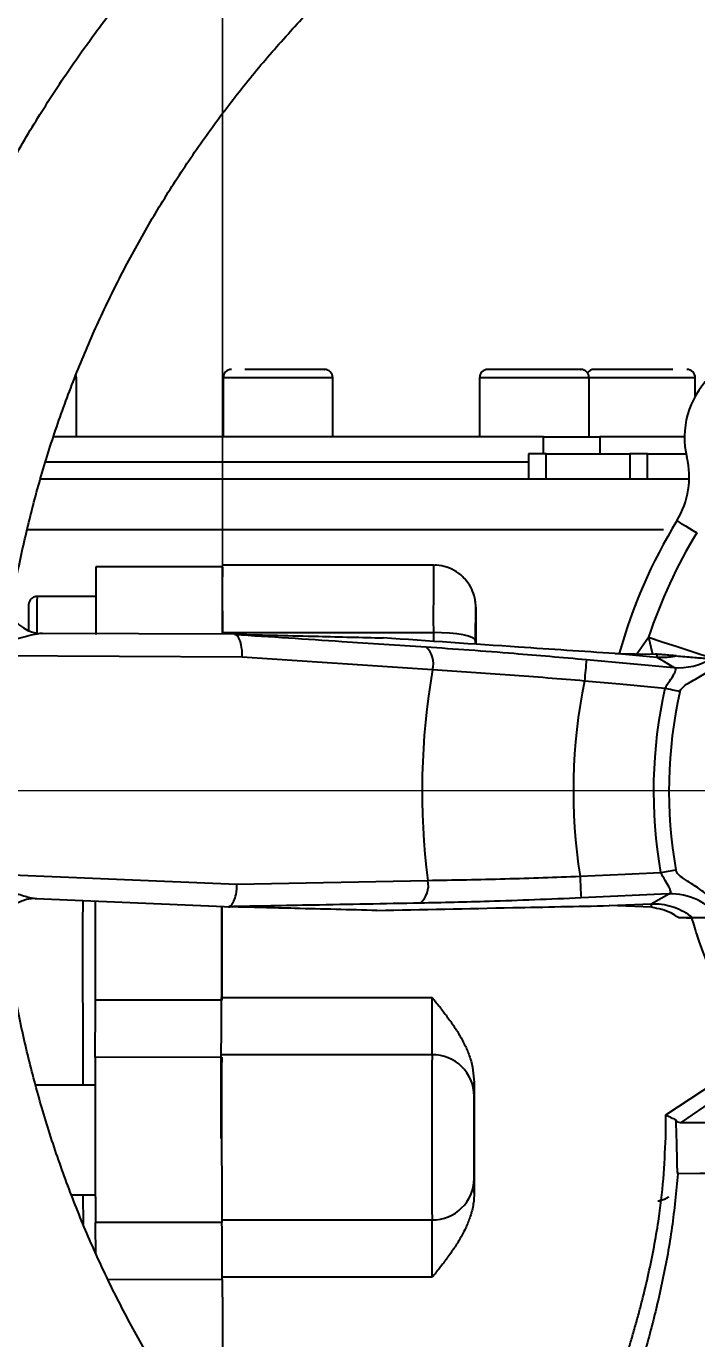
# Model space of a CAD drawing. Header units: millimetres. Extents: x 2301 to 4250, y 838 to 2217.
# Drawn here: x 2909 to 2988.5, y 1162.6 to 1318.3 of the extents above; entities that cross this region are included whole.
import ezdxf

# ---------------------------------------------------------------- set-up
doc = ezdxf.new("R2010")
doc.units = ezdxf.units.MM
doc.layers.add('标注', color=3, linetype='Continuous', lineweight=13)
doc.styles.add('SLDTEXTSTYLE1', font='txt.shx', dxfattribs={"width": 0.7, "bigfont": 'gbcbig.shx'})
doc.styles.get("Standard").update_dxf_attribs({"font": 'arial.ttf'})
doc.dimstyles.new('AM_ISO', dxfattribs={"dimtxt": 3.5, "dimasz": 3.5, "dimexe": 1, "dimexo": 1, "dimgap": 1.5, "dimtad": 1, "dimdsep": 46, "dimtxsty": 'Standard', "dimcen": 0, "dimclrd": 256, "dimclre": 256, "dimclrt": 2, "dimadec": 0, "dimazin": 2, "dimtp": 0.1, "dimtm": 0.1, "dimtfac": 0.71, "dimtdec": 3, "dimtmove": 0, "dimatfit": 3, "dimfxl": 0, "dimlwd": -1, "dimlwe": -1, "dimarcsym": 0})
doc.dimstyles.new('SLDDIMSTYLE12$0', dxfattribs={"dimtxt": 12, "dimasz": 10, "dimexe": 0, "dimexo": 0.0625, "dimgap": 0.875, "dimtad": 1, "dimdec": 1, "dimlfac": 1.8, "dimrnd": 1e-09, "dimzin": 12, "dimdsep": 46, "dimtxsty": 'SLDTEXTSTYLE1', "dimcen": 0.09, "dimdle": 8.16, "dimclrd": 3, "dimclre": 3, "dimadec": 0, "dimazin": 3, "dimtfac": 1, "dimtdec": 1, "dimtofl": 0, "dimtmove": 0, "dimatfit": 3, "dimfxl": 0, "dimfrac": 2, "dimtolj": 1, "dimlwd": 5, "dimlwe": 5, "dimarcsym": 0})

# ---------------------------------------------------------------- blocks, each defined once
blk = doc.blocks.new('*D70')
at = {"layer": 'Defpoints', "color": 0, "transparency": 16777216}
for p in [(2932.27, 1389.4), (2932.27, 1253.7), (3038.3, 1228.99)]:
    blk.add_point(p, dxfattribs=at)
at = {"layer": '标注', "color": 3, "linetype": 'Continuous', "lineweight": 5, "transparency": 16777216}
for p, q in [((2932.27, 1253.76), (2932.27, 1389.4)), ((3028.3, 1389.4), (2942.27, 1389.4))]:
    blk.add_line(p, q, dxfattribs=at)
at = {"layer": '标注', "color": 3, "lineweight": 5, "transparency": 16777216}
blk.add_line((3038.3, 1229.05), (3038.3, 1389.4), dxfattribs=at)
at = {"layer": '标注', "color": 3, "transparency": 16777216}
for points in [[(2942.27, 1391.07), (2942.27, 1387.74), (2932.27, 1389.4)], [(3028.3, 1391.07), (3028.3, 1387.74), (3038.3, 1389.4)]]:
    blk.add_solid(points, dxfattribs=at)
at = {"layer": '标注', "color": 0, "transparency": 16777216, "insert": (2985.29, 1395.28), "char_height": 10, "attachment_point": 5, "style": 'SLDTEXTSTYLE1'}
blk.add_mtext('\\A1;106', dxfattribs=at)
blk = doc.blocks.new('*D71')
at = {"layer": 'Defpoints', "color": 0, "transparency": 16777216}
for p in [(2794.34, 1389.16), (2932.33, 1254.35), (2794.34, 1208.34)]:
    blk.add_point(p, dxfattribs=at)
at = {"layer": '标注', "color": 3, "linetype": 'Continuous', "lineweight": 5, "transparency": 16777216}
for p, q in [((2794.34, 1208.4), (2794.34, 1389.16)), ((2922.33, 1389.16), (2804.34, 1389.16))]:
    blk.add_line(p, q, dxfattribs=at)
at = {"layer": '标注', "color": 3, "lineweight": 5, "transparency": 16777216}
blk.add_line((2932.33, 1254.42), (2932.33, 1389.16), dxfattribs=at)
at = {"layer": '标注', "color": 3, "transparency": 16777216}
for points in [[(2804.34, 1390.83), (2804.34, 1387.49), (2794.34, 1389.16)], [(2922.33, 1390.83), (2922.33, 1387.49), (2932.33, 1389.16)]]:
    blk.add_solid(points, dxfattribs=at)
at = {"layer": '标注', "color": 0, "transparency": 16777216, "insert": (2863.34, 1395.04), "char_height": 10, "attachment_point": 5, "style": 'SLDTEXTSTYLE1'}
blk.add_mtext('\\A1;138', dxfattribs=at)
blk = doc.blocks.new('*D53')
at = {"layer": 'Defpoints', "color": 0, "transparency": 16777216}
for p in [(3037.62, 1227.58), (2888.7, 987.45), (3038.72, 987.45)]:
    blk.add_point(p, dxfattribs=at)
at = {"layer": '标注', "linetype": 'ByBlock', "transparency": 16777216}
for p, q in [((3036.62, 1227.58), (2887.7, 1227.58)), ((2888.7, 1224.08), (2888.7, 990.95)), ((3037.72, 987.45), (2887.7, 987.45))]:
    blk.add_line(p, q, dxfattribs=at)
at = {"layer": '标注', "transparency": 16777216}
for points in [[(2888.11, 1224.08), (2889.28, 1224.08), (2888.7, 1227.58)], [(2888.11, 990.95), (2889.28, 990.95), (2888.7, 987.45)]]:
    blk.add_solid(points, dxfattribs=at)
at = {"layer": '标注', "color": 2, "transparency": 16777216, "insert": (2878.05, 1093.9), "char_height": 8, "attachment_point": 5, "rotation": 90}
blk.add_mtext('\\A1;{\\fSimSun|b0|i0|c134|p2;\\H2.28571x;245}', dxfattribs=at)

msp = doc.modelspace()

# ---------------------------------------------------------------- linework, layer by layer
at = {"color": 7, "linetype": 'Continuous', "lineweight": 25}
for p, q in [((2914.961, 1276.576), (2914.755, 1276.576)), ((2914.961, 1269.576), (2914.961, 1276.576)), ((2932.366, 1276.576), (2932.366, 1269.576)), ((2945.366, 1276.576), (2932.366, 1276.576)), ((2945.366, 1269.576), (2945.366, 1276.576)), ((2962.772, 1276.576), (2962.772, 1269.576)), ((2975.772, 1276.576), (2962.772, 1276.576)), ((2975.772, 1269.576), (2975.772, 1276.576)), ((2988.366, 1276.576), (2975.772, 1276.576)), ((2988.366, 1274.412), (2988.366, 1276.576)), ((2970.366, 1269.576), (2912.224, 1269.576)), ((2970.366, 1267.576), (2970.366, 1269.576)), ((2970.366, 1269.576), (2977.05, 1269.576)), ((2987.08, 1269.576), (2977.05, 1269.576)), ((2977.05, 1269.576), (2977.05, 1267.576)), ((2968.565, 1266.576), (2911.271, 1266.576)), ((2968.565, 1267.576), (2968.565, 1264.576)), ((2970.686, 1267.576), (2968.565, 1267.576)), ((2970.686, 1264.576), (2970.686, 1267.576)), ((2970.686, 1267.576), (2980.586, 1267.576)), ((2980.586, 1267.576), (2980.586, 1264.576)), ((2982.707, 1267.576), (2980.586, 1267.576)), ((2982.707, 1264.576), (2982.707, 1267.576)), ((2982.707, 1267.576), (2987.267, 1267.576)), ((2909.11, 1258.576), (2984.596, 1258.576)), ((2932.28, 1254.17), (2917.281, 1254.144)), ((2957.327, 1254.354), (2932.327, 1254.354)), ((2917.263, 1250.644), (2910.287, 1250.632)), ((2932.299, 1248.17), (2932.283, 1248.17)), ((2933.847, 1246.15), (2910.862, 1246.253)), ((2932.296, 1246.359), (2957.296, 1246.359)), ((2957.296, 1246.359), (2957.295, 1245.261)), ((2962.311, 1244.973), (2962.312, 1245.357)), ((2962.342, 1245.338), (2962.343, 1244.971)), ((2981.447, 1243.827), (2982.824, 1245.805)), ((2934.612, 1243.426), (2904.202, 1243.596)), ((2957.207, 1241.921), (2934.612, 1243.426)), ((2975.458, 1243.155), (2985.829, 1242.214)), ((2983.807, 1243.404), (2978.834, 1243.856)), ((2978.834, 1243.856), (2983.643, 1243.803)), ((2983.848, 1243.785), (2983.643, 1243.803)), ((2903.615, 1217.768), (2934, 1216.509)), ((2934, 1216.509), (2956.64, 1216.95)), ((2910.157, 1214.79), (2933.414, 1213.801)), ((2985.218, 1215.335), (2974.815, 1214.866)), ((2978.154, 1213.952), (2983.143, 1214.177)), ((2983.168, 1213.759), (2978.154, 1213.952)), ((2992.781, 1212.392), (2986.353, 1212.542)), ((2932.204, 1202.756), (2917.204, 1202.73)), ((2932.162, 1203.038), (2957.162, 1203.038)), ((2957.138, 1196.267), (2932.138, 1196.267)), ((2984.865, 1189.133), (2995.895, 1196.429)), ((2932.192, 1195.971), (2917.192, 1195.945)), ((2996.852, 1195.244), (2986.617, 1188.178)), ((2962.155, 1192.99), (2962.154, 1186.457)), ((2917.18, 1192.644), (2910.204, 1192.632)), ((2984.85, 1186.457), (2984.865, 1189.133)), ((2962.154, 1186.457), (2962.155, 1179.924)), ((2914.375, 1179.64), (2917.202, 1179.644)), ((2915.782, 1176.17), (2915.774, 1179.642)), ((2932.226, 1176.37), (2917.226, 1176.344)), ((2932.225, 1176.666), (2957.138, 1176.666)), ((2932.261, 1169.585), (2918.75, 1169.561)), ((2957.162, 1169.867), (2932.26, 1169.867))]:
    msp.add_line(p, q, dxfattribs=at)
at = {"color": 7, "linetype": 'Continuous', "lineweight": 25, "flags": 128}
for points in [[(2986.179, 1259.627), (2986.222, 1259.601), (2986.352, 1259.522), (2986.565, 1259.392), (2986.855, 1259.216), (2987.209, 1259.001), (2987.618, 1258.752), (2988.065, 1258.48), (2988.535, 1258.194)], [(2932.306, 1251.632), (2932.301, 1252.494), (2932.294, 1253.413), (2932.287, 1253.979), (2932.28, 1254.17), (2932.275, 1253.979), (2932.27, 1253.413), (2932.266, 1252.494), (2932.263, 1251.256), (2932.262, 1249.748), (2932.262, 1248.026), (2932.263, 1246.157)], [(2932.298, 1248.225), (2932.294, 1248.728), (2932.29, 1248.92)], [(2962.312, 1245.357), (2962.212, 1245.552), (2961.925, 1245.74), (2961.46, 1245.914), (2960.836, 1246.066), (2960.077, 1246.19), (2959.211, 1246.283), (2958.272, 1246.34), (2957.296, 1246.359)], [(2982.824, 1245.805), (2983.241, 1243.959), (2983.282, 1243.77)], [(2982.824, 1245.805), (2984.569, 1245.232), (2986.226, 1244.688), (2987.739, 1244.191), (2989.054, 1243.76), (2989.976, 1243.458)], [(2985.829, 1242.214), (2984.696, 1242.881), (2983.807, 1243.404)], [(2984.753, 1239.736), (2979.413, 1240.221), (2975.217, 1240.602)], [(2986.543, 1239.337), (2986.323, 1239.386), (2986.102, 1239.436), (2985.879, 1239.485), (2985.655, 1239.535), (2985.43, 1239.585), (2985.205, 1239.636), (2984.979, 1239.686), (2984.753, 1239.736)], [(2974.691, 1217.436), (2980.047, 1217.678), (2984.256, 1217.868)], [(2983.143, 1214.177), (2984.305, 1214.826), (2985.218, 1215.335)], [(2915.752, 1192.642), (2915.747, 1196.461), (2915.744, 1200.485), (2915.741, 1204.405), (2915.74, 1208.194), (2915.74, 1211.823), (2915.742, 1214.572)], [(2917.201, 1214.582), (2917.2, 1210.858), (2917.202, 1206.86), (2917.204, 1202.73)], [(2932.2, 1213.939), (2932.2, 1210.883), (2932.202, 1206.886), (2932.204, 1202.756)], [(3002.971, 1188.209), (3000.624, 1188.205), (2998.354, 1188.202), (2996.167, 1188.198), (2994.066, 1188.195), (2992.057, 1188.191), (2990.144, 1188.187), (2988.329, 1188.183), (2986.617, 1188.178)], [(3013.062, 1182.187), (3009.101, 1182.183), (3005.281, 1182.179), (3001.621, 1182.175), (2998.137, 1182.17), (2994.847, 1182.164), (2991.766, 1182.158), (2988.907, 1182.152), (2986.285, 1182.145)], [(2932.261, 1169.585), (2932.273, 1165.455), (2932.285, 1161.457), (2932.299, 1157.617), (2932.313, 1153.958), (2932.327, 1150.505), (2932.342, 1147.279), (2932.342, 1147.216)]]:
    msp.add_lwpolyline(points, dxfattribs=at)
at = {"color": 7, "linetype": 'Continuous', "lineweight": 25}
for centre, radius, start, end in [((2997.079, 1269.504), 10, 76.66179, 193.53504), ((2933.366, 1276.576), 1, 90, 180), ((2944.366, 1276.576), 1, 0, 90), ((2963.772, 1276.576), 1, 90, 180), ((2974.772, 1276.576), 1, 0, 90), ((2976.366, 1276.576), 1, 90, 142.86395), ((2987.366, 1276.576), 1, 0, 90), ((2913.961, 1276.576), 1, 0, 20.81832), ((2977.635, 1264.824), 10, 328.69299, 13.53497), ((3039.579, 1227.151), 62.5, 148.69302, 164.50229), ((3039.569, 1227.156), 59.731, 148.69302, 161.80776), ((3599.007, 1248.688), 681.748, 179.541407, 180.21484), ((3452.76, 1248.447), 495.468, 179.31687, 180.24137), ((3252.591, 1247.527), 342.319, 179.48022, 180.20538), ((3147.925, 1247.359), 238.648, 179.45574, 180.18586), ((2910.909, 1250.406), 4.155, 204.77841, 270.46524), ((3108.764, 1246.983), 176.485, 179.37109, 180.2593), ((2954.586, 1242.645), 2.72, 344.5637, 47.64383), ((3195.924, 1221.12), 221.564, 174.29233, 174.95549), ((2969.318, 1245.147), 14.594, 353.14102, 354.64213), ((2986.428, 1249.501), 7.312, 265.29902, 301.19677), ((3039.33, 1227.563), 83.368, 170.08306, 187.31384), ((3039.342, 1227.556), 65.438, 168.50018, 188.89685), ((3039.342, 1227.556), 55.931, 167.4219, 189.97524), ((3039.341, 1227.557), 54.097, 167.4219, 189.97524), ((2468.285, 4151.451), 2978.613, 279.975402, 280.010673), ((2953.967, 1216.347), 2.74, 309.96674, 12.71412), ((3216.728, 1227.81), 242.259, 182.45437, 183.06295), ((2910.005, 1210.64), 4.154, 86.93105, 152.63732), ((2985.475, 1207.993), 7.347, 37.49528, 92.00424), ((2965.03, 1212.892), 18.158, 2.73646, 4.05578), ((2111.347, 1200.771), 805.86, 359.656869, 0.13928), ((2157.671, 1202.46), 799.491, 359.556166, 0.041404), ((4552.543, 1186.462), 1595.435, 179.647867, 180.351794), ((2957.186, 1191.312), 4.955, 0.61381, 90.55402), ((4514.262, 1188.89), 1597.086, 179.746893, 180.450094), ((4529.262, 1188.916), 1597.086, 179.746893, 180.450094), ((2957.188, 1181.62), 4.954, 269.42507, 359.36347), ((2468.156, 1171.475), 449.096, 0.16305, 0.62114), ((2126.386, 1168.773), 805.876, 0.057709, 0.540114), ((2146.556, 1170.437), 810.606, 359.959742, 0.440332)]:
    msp.add_arc(centre, radius, start, end, dxfattribs=at)
for points, knots in [([(3190.842, 1224.152), (3190.861, 1225.402), (3190.915, 1228.96), (3190.758, 1234.825), (3190.274, 1241.73), (3189.471, 1248.606), (3188.356, 1255.438), (3186.93, 1262.212), (3185.196, 1268.914), (3183.159, 1275.53), (3180.822, 1282.046), (3178.189, 1288.449), (3175.268, 1294.724), (3172.063, 1300.86), (3168.581, 1306.844), (3164.83, 1312.662), (3160.817, 1318.303), (3156.551, 1323.755), (3152.041, 1329.006), (3147.296, 1334.047), (3142.326, 1338.865), (3137.141, 1343.452), (3131.752, 1347.797), (3126.17, 1351.892), (3120.408, 1355.728), (3114.476, 1359.297), (3108.388, 1362.591), (3102.155, 1365.604), (3095.792, 1368.33), (3089.311, 1370.763), (3082.725, 1372.897), (3076.049, 1374.728), (3069.297, 1376.253), (3062.482, 1377.468), (3055.618, 1378.371), (3048.721, 1378.96), (3041.804, 1379.233), (3034.881, 1379.191), (3027.968, 1378.832), (3021.078, 1378.159), (3014.227, 1377.172), (3007.427, 1375.873), (3000.694, 1374.265), (2994.041, 1372.351), (2987.482, 1370.137), (2981.031, 1367.625), (2974.702, 1364.821), (2968.507, 1361.731), (2962.46, 1358.362), (2956.572, 1354.72), (2950.857, 1350.814), (2945.327, 1346.651), (2939.991, 1342.24), (2934.863, 1337.59), (2929.953, 1332.71), (2925.27, 1327.612), (2920.824, 1322.305), (2916.626, 1316.801), (2912.682, 1311.111), (2909.003, 1305.248), (2905.595, 1299.222), (2902.466, 1293.047), (2899.622, 1286.736), (2897.068, 1280.301), (2894.811, 1273.757), (2892.855, 1267.117), (2891.204, 1260.394), (2889.861, 1253.603), (2888.83, 1246.757), (2888.112, 1239.872), (2887.71, 1232.961), (2887.623, 1226.039), (2887.852, 1219.12), (2888.396, 1212.219), (2889.255, 1205.35), (2890.426, 1198.527), (2891.908, 1191.765), (2893.696, 1185.078), (2895.788, 1178.479), (2898.179, 1171.982), (2900.863, 1165.601), (2903.836, 1159.35), (2907.092, 1153.24), (2910.622, 1147.286), (2914.421, 1141.499), (2918.48, 1135.891), (2922.791, 1130.474), (2927.344, 1125.26), (2932.13, 1120.259), (2937.14, 1115.481), (2942.363, 1110.937), (2947.787, 1106.636), (2953.402, 1102.587), (2959.196, 1098.799), (2965.157, 1095.279), (2971.272, 1092.035), (2977.529, 1089.073), (2983.914, 1086.399), (2990.415, 1084.02), (2997.018, 1081.94), (3003.709, 1080.164), (3010.473, 1078.694), (3017.298, 1077.535), (3024.169, 1076.689), (3031.071, 1076.157), (3037.99, 1075.94), (3044.912, 1076.04), (3051.822, 1076.455), (3058.706, 1077.185), (3065.549, 1078.228), (3072.338, 1079.583), (3079.058, 1081.246), (3085.695, 1083.214), (3092.235, 1085.483), (3098.665, 1088.048), (3104.971, 1090.903), (3111.14, 1094.044), (3117.16, 1097.463), (3123.017, 1101.152), (3128.7, 1105.106), (3134.196, 1109.314), (3139.495, 1113.769), (3144.585, 1118.461), (3149.455, 1123.381), (3154.096, 1128.517), (3158.498, 1133.86), (3162.651, 1139.399), (3166.547, 1145.121), (3170.178, 1151.014), (3173.537, 1157.068), (3176.615, 1163.268), (3179.408, 1169.603), (3181.908, 1176.058), (3184.111, 1182.621), (3186.013, 1189.277), (3187.609, 1196.013), (3188.895, 1202.815), (3189.87, 1209.669), (3190.519, 1216.439), (3190.77, 1221.273), (3190.833, 1223.805), (3190.842, 1224.152)], [0, 0, 0, 0, 0.00394, 0.0112049, 0.0184702, 0.0257355, 0.0330008, 0.0402662, 0.0475315, 0.0547968, 0.0620622, 0.0693275, 0.0765928, 0.0838581, 0.0911235, 0.0983888, 0.1056541, 0.1129194, 0.1201848, 0.1274501, 0.1347154, 0.1419807, 0.1492461, 0.1565114, 0.1637767, 0.171042, 0.1783074, 0.1855727, 0.192838, 0.2001033, 0.2073687, 0.214634, 0.2218993, 0.2291646, 0.2364299, 0.2436953, 0.2509606, 0.2582259, 0.2654913, 0.2727566, 0.2800219, 0.2872872, 0.2945526, 0.3018179, 0.3090832, 0.3163485, 0.3236139, 0.3308792, 0.3381445, 0.3454098, 0.3526752, 0.3599405, 0.3672058, 0.3744712, 0.3817365, 0.3890018, 0.3962671, 0.4035325, 0.4107978, 0.4180631, 0.4253284, 0.4325938, 0.4398591, 0.4471244, 0.4543898, 0.4616551, 0.4689204, 0.4761857, 0.4834511, 0.4907164, 0.4979817, 0.5052471, 0.5125124, 0.5197777, 0.527043, 0.5343084, 0.5415737, 0.548839, 0.5561043, 0.5633697, 0.570635, 0.5779003, 0.5851657, 0.592431, 0.5996963, 0.6069616, 0.614227, 0.6214923, 0.6287576, 0.6360229, 0.6432883, 0.6505536, 0.6578189, 0.6650842, 0.6723496, 0.6796149, 0.6868802, 0.6941455, 0.7014109, 0.7086762, 0.7159415, 0.7232068, 0.7304721, 0.7377375, 0.7450028, 0.7522681, 0.7595334, 0.7667988, 0.7740641, 0.7813294, 0.7885948, 0.7958601, 0.8031254, 0.8103907, 0.8176561, 0.8249214, 0.8321867, 0.839452, 0.8467174, 0.8539827, 0.861248, 0.8685133, 0.8757787, 0.883044, 0.8903093, 0.8975747, 0.90484, 0.9121053, 0.9193706, 0.926636, 0.9339013, 0.9411666, 0.948432, 0.9556973, 0.9629626, 0.9702279, 0.9774933, 0.9847586, 0.9920239, 0.9989071, 1, 1, 1, 1]), ([(2907.147, 1248.664), (2907.167, 1248.813), (2907.481, 1251.109), (2908.379, 1255.508), (2909.863, 1261.838), (2911.686, 1268.082), (2913.801, 1274.231), (2916.215, 1280.271), (2918.919, 1286.186), (2921.907, 1291.963), (2925.172, 1297.588), (2928.707, 1303.047), (2932.502, 1308.329), (2936.55, 1313.42), (2940.84, 1318.308), (2945.362, 1322.982), (2950.106, 1327.431), (2955.061, 1331.644), (2960.214, 1335.612), (2965.554, 1339.325), (2971.068, 1342.774), (2976.743, 1345.951), (2982.566, 1348.848), (2988.522, 1351.46), (2994.598, 1353.779), (3000.78, 1355.8), (3007.053, 1357.518), (3013.402, 1358.93), (3019.811, 1360.032), (3026.267, 1360.821), (3032.754, 1361.295), (3039.255, 1361.454), (3045.757, 1361.297), (3052.244, 1360.825), (3058.7, 1360.037), (3065.11, 1358.938), (3071.459, 1357.527), (3077.733, 1355.814), (3083.91, 1353.782), (3088.91, 1351.921), (3091.8, 1350.632), (3092.711, 1350.226)], [0, 0, 0, 0, 0.0018477, 0.0284935, 0.0551393, 0.0817852, 0.108431, 0.1350768, 0.1617227, 0.1883685, 0.2150143, 0.2416602, 0.268306, 0.2949518, 0.3215976, 0.3482435, 0.3748893, 0.4015351, 0.428181, 0.4548268, 0.4814726, 0.5081185, 0.5347643, 0.5614101, 0.588056, 0.6147018, 0.6413476, 0.6679935, 0.6946393, 0.7212852, 0.747931, 0.7745768, 0.8012227, 0.8278685, 0.8545144, 0.8811602, 0.9078061, 0.9344519, 0.9610978, 0.9877436, 1, 1, 1, 1]), ([(2944.36, 1277.576), (2944.362, 1277.576), (2944.401, 1277.576), (2944.26, 1277.576), (2943.832, 1277.576), (2942.801, 1277.576), (2941.312, 1277.576), (2939.932, 1277.576), (2938.802, 1277.576), (2937.679, 1277.576), (2936.294, 1277.576), (2935.469, 1277.576), (2934.933, 1277.576)], [0, 0, 0, 0, 0.0048252, 0.0921613, 0.1776825, 0.3365501, 0.4954177, 0.580939, 0.6682751, 0.7556112, 0.8411324, 1, 1, 1, 1]), ([(2969.209, 1277.576), (2967.75, 1277.576), (2966.358, 1277.576), (2964.319, 1277.576), (2963.755, 1277.576), (2963.772, 1277.576)], [0, 0, 0, 0, 0.5, 0.5, 1, 1, 1, 1]), ([(2974.761, 1277.576), (2974.764, 1277.576), (2974.893, 1277.576), (2974.517, 1277.576), (2973.874, 1277.576), (2973.142, 1277.576), (2972.256, 1277.576), (2970.967, 1277.576), (2969.901, 1277.576), (2969.209, 1277.576)], [0, 0, 0, 0, 0.0071346, 0.244883, 0.3728672, 0.5035673, 0.6342674, 0.7622516, 1, 1, 1, 1]), ([(2985.711, 1277.576), (2984.933, 1277.576), (2983.947, 1277.576), (2981.808, 1277.576), (2980.704, 1277.576), (2978.703, 1277.576), (2977.852, 1277.576), (2976.665, 1277.576), (2976.354, 1277.576), (2976.367, 1277.576)], [0, 0, 0, 0, 0.25, 0.25, 0.5, 0.5, 0.75, 0.75, 1, 1, 1, 1]), ([(2910.678, 1264.576), (2913.464, 1264.576), (2918.752, 1264.576), (2926.632, 1264.576), (2934.204, 1264.576), (2941.752, 1264.576), (2949.212, 1264.576), (2956.526, 1264.576), (2963.684, 1264.576), (2970.703, 1264.576), (2977.563, 1264.576), (2983.267, 1264.576), (2986.509, 1264.576), (2987.632, 1264.576)], [0.30869492, 0.30869492, 0.30869492, 0.30869492, 0.38323577, 0.44822403, 0.51301107, 0.57754598, 0.64118147, 0.70419338, 0.76653505, 0.82887277, 0.89188477, 0.95552412, 0.98955774, 0.98955774, 0.98955774, 0.98955774]), ([(2962.342, 1245.397), (2962.342, 1245.48), (2962.342, 1245.73), (2962.342, 1246.222), (2962.341, 1246.861), (2962.339, 1247.525), (2962.338, 1248.101), (2962.336, 1248.573), (2962.334, 1248.93), (2962.332, 1249.177), (2962.329, 1249.346), (2962.328, 1249.446), (2962.322, 1249.595), (2962.313, 1249.737), (2962.297, 1249.912), (2962.253, 1250.25), (2962.111, 1250.891), (2961.736, 1251.808), (2961.032, 1252.789), (2960.061, 1253.608), (2958.916, 1254.136), (2957.968, 1254.376), (2957.435, 1254.332), (2957.32, 1254.322)], [0, 0, 0, 0, 0.0175493, 0.0528076, 0.109718, 0.1654148, 0.2216424, 0.2759631, 0.3270339, 0.3734749, 0.4140768, 0.4489289, 0.46429, 0.4741076, 0.484813, 0.5033373, 0.546741, 0.6228746, 0.7106244, 0.7989533, 0.8873068, 0.9756623, 1, 1, 1, 1]), ([(2910.285, 1250.618), (2910.202, 1250.618), (2910.011, 1250.616), (2909.755, 1250.493), (2909.55, 1250.322), (2909.42, 1250.141), (2909.345, 1249.977), (2909.309, 1249.846), (2909.296, 1249.763), (2909.292, 1249.72), (2909.291, 1249.705), (2909.29, 1249.696)], [0, 0, 0, 0, 0.1569726, 0.35735, 0.5213956, 0.6601677, 0.7752942, 0.8642669, 0.9186317, 0.9555266, 1, 1, 1, 1]), ([(2962.312, 1245.357), (2962.312, 1245.888), (2962.313, 1246.985), (2962.317, 1248.311), (2962.322, 1249.166), (2962.327, 1249.447), (2962.332, 1249.16), (2962.337, 1248.299), (2962.341, 1246.968), (2962.342, 1245.871), (2962.342, 1245.338)], [0, 0, 0, 0, 0.1212571, 0.25, 0.3787429, 0.5, 0.6212571, 0.75, 0.8787429, 1, 1, 1, 1]), ([(2910.943, 1246.251), (2910.737, 1246.237), (2910.289, 1246.205), (2908.918, 1245.874), (2907.039, 1245.362), (2905.406, 1244.899), (2904.678, 1244.692)], [0, 0, 0, 0, 0.1439199, 0.3134063, 0.6940338, 1, 1, 1, 1]), ([(2933.936, 1246.148), (2933.871, 1246.15), (2933.785, 1246.152), (2933.741, 1246.148), (2933.741, 1246.144), (2933.75, 1246.142), (2933.754, 1246.14)], [0, 0, 0, 0, 0.61962747, 0.82941185, 0.91750655, 1, 1, 1, 1]), ([(2934.612, 1243.426), (2934.613, 1243.46), (2934.618, 1243.559), (2934.625, 1243.89), (2934.596, 1244.509), (2934.465, 1245.164), (2934.282, 1245.625), (2934.067, 1245.985), (2933.877, 1246.079), (2933.754, 1246.14)], [0, 0, 0, 0, 0.0260683, 0.075332, 0.2510276, 0.500322, 0.6321635, 0.7609991, 1, 1, 1, 1]), ([(2933.754, 1246.14), (2937.984, 1245.863), (2945.538, 1245.366), (2953.093, 1244.872), (2956.418, 1244.655)], [0, 0, 0, 0, 0.56, 1, 1, 1, 1]), ([(2933.936, 1246.148), (2937.182, 1246.068), (2942.979, 1245.925), (2948.789, 1245.781), (2951.345, 1245.717)], [0, 0, 0, 0, 0.55999804, 1, 1, 1, 1]), ([(2978.834, 1243.856), (2975.026, 1244.112), (2965.858, 1244.731), (2956.699, 1245.353), (2951.345, 1245.717)], [0, 0, 0, 0, 0.4153517, 1, 1, 1, 1]), ([(2956.418, 1244.655), (2958.119, 1244.54), (2961.51, 1244.31), (2966.474, 1243.927), (2971.132, 1243.542), (2974.013, 1243.285), (2975.458, 1243.155)], [0, 0, 0, 0, 0.2800318, 0.5584059, 0.7786039, 1, 1, 1, 1]), ([(2986.131, 1243.584), (2985.975, 1243.549), (2985.214, 1243.382), (2984.423, 1243.353), (2983.807, 1243.404), (2983.807, 1243.404)], [0, 0, 0, 0, 0.205396, 0.9999773, 1, 1, 1, 1]), ([(2986.131, 1243.584), (2986.029, 1243.592), (2985.826, 1243.61), (2985.235, 1243.662), (2984.555, 1243.722), (2984.071, 1243.765), (2983.848, 1243.785)], [0, 0, 0, 0, 0.2579529, 0.5155625, 0.7761847, 1, 1, 1, 1]), ([(2986.131, 1243.584), (2986.787, 1243.529), (2988.101, 1243.419), (2989.344, 1243.318), (2990.031, 1243.262), (2990.215, 1243.247)], [0, 0, 0, 0, 0.4220704, 0.8450691, 1, 1, 1, 1]), ([(2986.543, 1239.337), (2986.575, 1239.429), (2986.657, 1239.659), (2987.318, 1240.281), (2988.57, 1240.903), (2990.151, 1241.901), (2991.052, 1242.725), (2991.502, 1243.137)], [0, 0, 0, 0, 0.0455975, 0.1148628, 0.420114, 0.7104691, 1, 1, 1, 1]), ([(2975.217, 1240.602), (2973.764, 1240.723), (2970.798, 1240.97), (2966.302, 1241.313), (2961.708, 1241.64), (2958.726, 1241.826), (2957.207, 1241.921)], [0, 0, 0, 0, 0.2354218, 0.4805713, 0.7354356, 1, 1, 1, 1]), ([(2984.753, 1239.736), (2984.948, 1240.041), (2985.334, 1240.642), (2985.782, 1241.297), (2986.004, 1241.719), (2986.072, 1241.966), (2986.024, 1242.144), (2985.895, 1242.19), (2985.829, 1242.214)], [0, 0, 0, 0, 0.2616178, 0.5161546, 0.6376198, 0.7555299, 0.8740541, 1, 1, 1, 1]), ([(2985.218, 1215.335), (2985.285, 1215.357), (2985.416, 1215.398), (2985.473, 1215.574), (2985.416, 1215.826), (2985.214, 1216.259), (2984.796, 1216.935), (2984.438, 1217.554), (2984.256, 1217.868)], [0, 0, 0, 0, 0.1251651, 0.2440023, 0.362149, 0.4834229, 0.7377951, 1, 1, 1, 1]), ([(2992.053, 1212.454), (2991.854, 1212.785), (2991.14, 1213.979), (2989.687, 1215.378), (2988.071, 1216.468), (2987.024, 1217.12), (2986.41, 1217.57), (2986.125, 1217.949), (2986.079, 1218.121), (2986.062, 1218.186)], [0, 0, 0, 0, 0.13772, 0.4960856, 0.7059806, 0.8342591, 0.9369967, 0.9760494, 1, 1, 1, 1]), ([(2903.936, 1216.686), (2904.69, 1216.432), (2906.127, 1215.949), (2908.02, 1215.335), (2909.444, 1214.888), (2910.022, 1214.815), (2910.228, 1214.789)], [0, 0, 0, 0, 0.3160651, 0.6017127, 0.8581739, 1, 1, 1, 1]), ([(2933.02, 1213.829), (2933.146, 1213.885), (2933.34, 1213.972), (2933.57, 1214.324), (2933.775, 1214.778), (2933.935, 1215.427), (2933.993, 1216.045), (2934.001, 1216.376), (2934, 1216.475), (2934, 1216.509)], [0, 0, 0, 0, 0.2389974, 0.3678339, 0.4996781, 0.7489725, 0.9246803, 0.9739406, 1, 1, 1, 1]), ([(2956.64, 1216.95), (2958.161, 1216.974), (2961.148, 1217.02), (2965.753, 1217.134), (2970.26, 1217.27), (2973.234, 1217.381), (2974.691, 1217.436)], [0, 0, 0, 0, 0.2645653, 0.51943, 0.7645791, 1, 1, 1, 1]), ([(2974.815, 1214.866), (2972.972, 1214.786), (2969.301, 1214.627), (2964.267, 1214.456), (2959.727, 1214.328), (2957.064, 1214.274), (2955.727, 1214.247)], [0, 0, 0, 0, 0.2815396, 0.5608619, 0.7796518, 1, 1, 1, 1]), ([(2932.177, 1213.854), (2932.174, 1212.316), (2932.168, 1208.863), (2932.164, 1205.116), (2932.162, 1203.038)], [0, 0, 0, 0, 0.4455921, 1, 1, 1, 1]), ([(2933.02, 1213.829), (2933.015, 1213.828), (2933.007, 1213.826), (2933.006, 1213.822), (2933.051, 1213.815), (2933.137, 1213.813), (2933.201, 1213.811)], [0, 0, 0, 0, 0.0824935, 0.1705882, 0.3803725, 1, 1, 1, 1]), ([(2955.727, 1214.247), (2951.488, 1214.17), (2943.918, 1214.031), (2936.35, 1213.89), (2933.02, 1213.829)], [0, 0, 0, 0, 0.56, 1, 1, 1, 1]), ([(2950.611, 1213.38), (2947.357, 1213.46), (2941.548, 1213.604), (2935.751, 1213.748), (2933.201, 1213.811)], [0, 0, 0, 0, 0.5600022, 1, 1, 1, 1]), ([(2950.611, 1213.38), (2955.976, 1213.492), (2965.153, 1213.685), (2974.338, 1213.873), (2978.154, 1213.952)], [0, 0, 0, 0, 0.5846705, 1, 1, 1, 1]), ([(2983.143, 1214.177), (2983.143, 1214.177), (2983.961, 1214.208), (2985.622, 1213.987), (2987.237, 1213.175), (2987.979, 1212.584), (2988.075, 1212.508)], [0, 0, 0, 0, 0.00001, 0.4644705, 0.9305988, 1, 1, 1, 1]), ([(2986.353, 1212.542), (2986.083, 1212.721), (2985.108, 1213.367), (2983.982, 1213.595), (2983.168, 1213.759)], [0, 0, 0, 0, 0.2767932, 1, 1, 1, 1]), ([(3087.082, 1102.644), (3086.739, 1102.505), (3084.387, 1101.553), (3079.916, 1100.073), (3073.682, 1098.228), (3067.356, 1096.715), (3060.966, 1095.504), (3054.524, 1094.606), (3048.047, 1094.023), (3041.548, 1093.754), (3035.045, 1093.802), (3028.551, 1094.165), (3022.083, 1094.843), (3015.655, 1095.835), (3009.283, 1097.137), (3002.982, 1098.748), (2996.767, 1100.663), (2990.651, 1102.877), (2984.651, 1105.386), (2978.78, 1108.184), (2973.051, 1111.263), (2967.479, 1114.617), (2962.076, 1118.237), (2956.855, 1122.116), (2951.829, 1126.244), (2947.01, 1130.611), (2942.408, 1135.207), (2938.035, 1140.021), (2933.901, 1145.042), (2930.015, 1150.257), (2926.388, 1155.656), (2923.027, 1161.224), (2919.94, 1166.948), (2917.136, 1172.816), (2914.619, 1178.814), (2912.397, 1184.926), (2910.475, 1191.139), (2908.852, 1197.438), (2907.558, 1203.81), (2906.723, 1208.855), (2906.429, 1211.783), (2906.352, 1212.554)], [0, 0, 0, 0, 0.0045508, 0.0311973, 0.0578437, 0.0844902, 0.1111367, 0.1377831, 0.1644296, 0.1910761, 0.2177225, 0.244369, 0.2710155, 0.2976619, 0.3243084, 0.3509549, 0.3776013, 0.4042478, 0.4308943, 0.4575408, 0.4841872, 0.5108337, 0.5374802, 0.5641266, 0.5907731, 0.6174196, 0.6440661, 0.6707125, 0.697359, 0.7240055, 0.750652, 0.7772984, 0.8039449, 0.8305914, 0.8572378, 0.8838843, 0.9105308, 0.9371772, 0.9638237, 0.9904702, 1, 1, 1, 1]), ([(2986.353, 1212.542), (2986.392, 1212.541), (2986.85, 1212.532), (2987.611, 1212.516), (2987.923, 1212.511), (2988.075, 1212.508)], [0, 0, 0, 0, 0.0459515, 0.5348902, 1, 1, 1, 1]), ([(2995.895, 1196.429), (2995.129, 1197.519), (2993.597, 1199.698), (2991.653, 1203.133), (2989.992, 1206.643), (2988.754, 1209.796), (2988.191, 1211.736), (2987.968, 1212.505)], [0, 0, 0, 0, 0.2132089, 0.4262619, 0.6406117, 0.8576845, 1, 1, 1, 1]), ([(2991.304, 1212.465), (2990.43, 1212.476), (2989.408, 1212.489), (2988.243, 1212.506), (2988.075, 1212.508)], [0, 0, 0, 0, 0.8556334, 1, 1, 1, 1]), ([(2957.162, 1203.038), (2957.458, 1202.67), (2958.05, 1201.934), (2958.935, 1200.784), (2959.759, 1199.62), (2960.528, 1198.393), (2961.169, 1197.15), (2961.903, 1195.377), (2962.053, 1193.953), (2962.155, 1192.99)], [0, 0, 0, 0, 0.1252298, 0.2504492, 0.3832483, 0.500781, 0.6306398, 0.7499876, 1, 1, 1, 1]), ([(2932.113, 1186.335), (2932.113, 1186.384), (2932.112, 1187.553), (2932.114, 1189.921), (2932.119, 1192.916), (2932.128, 1195.258), (2932.135, 1195.931), (2932.138, 1196.267)], [0, 0, 0, 0, 0.0108188, 0.2581141, 0.5054094, 0.7527047, 1, 1, 1, 1]), ([(2962.128, 1186.472), (2962.129, 1187.027), (2962.129, 1188.169), (2962.132, 1189.695), (2962.136, 1190.87), (2962.139, 1191.203), (2962.141, 1191.365)], [0, 0, 0, 0, 0.2425142, 0.5, 0.7574858, 1, 1, 1, 1]), ([(2984.865, 1189.133), (2985.073, 1189.027), (2985.487, 1188.815), (2985.854, 1188.635), (2986.036, 1188.545)], [0, 0, 0, 0, 0.5014829, 1, 1, 1, 1]), ([(2986.036, 1188.545), (2986.077, 1187.473), (2986.137, 1185.865), (2986.166, 1183.986), (2986.186, 1183.047), (2986.209, 1182.552), (2986.23, 1182.301), (2986.257, 1182.18), (2986.272, 1182.153), (2986.28, 1182.146), (2986.283, 1182.145), (2986.285, 1182.145)], [0, 0, 0, 0, 0.4999597, 0.7499904, 0.8750025, 0.9375624, 0.9810628, 0.9929326, 0.9968328, 0.9984596, 1, 1, 1, 1]), ([(2986.617, 1188.178), (2986.509, 1188.191), (2986.295, 1188.218), (2986.122, 1188.436), (2986.036, 1188.545)], [0, 0, 0, 0, 0.5009546, 1, 1, 1, 1]), ([(2962.141, 1181.565), (2962.139, 1181.728), (2962.136, 1182.066), (2962.132, 1183.246), (2962.129, 1184.775), (2962.129, 1185.918), (2962.128, 1186.472)], [0, 0, 0, 0, 0.2425142, 0.5, 0.7574858, 1, 1, 1, 1]), ([(2973.015, 1131.866), (2972.838, 1132.034), (2972.483, 1132.372), (2972.176, 1133.138), (2972.035, 1134.086), (2972.065, 1135.23), (2972.248, 1136.564), (2972.575, 1138.07), (2973.031, 1139.743), (2973.603, 1141.586), (2974.281, 1143.6), (2975.041, 1145.747), (2975.86, 1148.011), (2976.519, 1149.82), (2976.982, 1151.1), (2977.229, 1151.788), (2977.501, 1152.548), (2977.798, 1153.382), (2978.188, 1154.49), (2978.617, 1155.729), (2979.029, 1156.946), (2979.285, 1157.713), (2979.536, 1158.469), (2979.858, 1159.462), (2980.296, 1160.85), (2980.758, 1162.369), (2981.206, 1163.906), (2981.644, 1165.485), (2982.2, 1167.6), (2982.829, 1170.235), (2983.476, 1173.394), (2984.104, 1177.122), (2984.64, 1181.46), (2984.781, 1184.808), (2984.85, 1186.457)], [0, 0, 0, 0, 0.04141034, 0.08321637, 0.125537, 0.16608468, 0.20774692, 0.25060692, 0.29035736, 0.33212059, 0.37593906, 0.41673251, 0.45791139, 0.50094841, 0.51139485, 0.52288265, 0.53541185, 0.54898248, 0.56359457, 0.58868257, 0.60741623, 0.61979521, 0.62360162, 0.64163192, 0.66425952, 0.68469006, 0.70736302, 0.72968235, 0.75078496, 0.79456513, 0.83600005, 0.87512527, 0.93850087, 1, 1, 1, 1]), ([(2986.285, 1182.145), (2986.084, 1180.011), (2985.681, 1175.729), (2984.533, 1169.491), (2983.108, 1163.513), (2981.479, 1157.841), (2979.776, 1152.534), (2978.1, 1147.605), (2976.571, 1143.12), (2975.294, 1139.136), (2974.483, 1136.032), (2974.092, 1133.937), (2974.093, 1133.076), (2974.093, 1132.774)], [0, 0, 0, 0, 0.0977212, 0.1960322, 0.2951846, 0.3927585, 0.4914761, 0.5900306, 0.6885994, 0.7872894, 0.8854286, 0.9597372, 1, 1, 1, 1]), ([(2962.155, 1179.924), (2962.13, 1179.457), (2962.079, 1178.49), (2961.708, 1177.11), (2961.175, 1175.76), (2960.526, 1174.517), (2959.759, 1173.289), (2958.935, 1172.123), (2958.049, 1170.972), (2957.458, 1170.235), (2957.162, 1169.867)], [0, 0, 0, 0, 0.12094049, 0.25060848, 0.36985279, 0.49961754, 0.61704719, 0.74975088, 0.87490074, 1, 1, 1, 1]), ([(2984.32, 1178.868), (2984.319, 1178.868), (2984.235, 1178.863), (2984.118, 1178.872), (2984.014, 1178.886), (2983.983, 1178.904), (2984.029, 1178.942), (2984.34, 1179.023), (2984.84, 1179.159), (2985.105, 1179.328), (2985.237, 1179.412)], [0, 0, 0, 0, 0.0018018, 0.1254925, 0.1919571, 0.2512051, 0.3102652, 0.4997458, 0.7497232, 1, 1, 1, 1])]:
    msp.add_open_spline(points, degree=3, knots=knots, dxfattribs=at)
for points in [[(2932.138, 1196.267), (2932.141, 1196.509), (2932.146, 1196.992), (2932.153, 1198.545), (2932.159, 1200.563), (2932.161, 1202.213), (2932.162, 1203.038)], [(2962.141, 1191.365), (2962.144, 1191.55), (2962.148, 1191.919), (2962.153, 1192.633), (2962.155, 1192.99)], [(2962.155, 1179.924), (2962.153, 1180.283), (2962.148, 1181.002), (2962.143, 1181.377), (2962.141, 1181.565)]]:
    msp.add_open_spline(points, degree=3, dxfattribs=at)

# ---------------------------------------------------------------- dimensions: what is measured, and where the dimension line sits
at = {"layer": '标注'}
for base, p1, p2, text, picture, middle in [((2794.343, 1389.161), (2932.327, 1254.354), (2794.343, 1208.336), '138', '*D71', (2863.335, 1395.036)), ((2932.272, 1389.404), (3038.298, 1228.986), (2932.272, 1253.696), '106', '*D70', (2985.285, 1395.279))]:
    dim = msp.add_linear_dim(base=base, p1=p1, p2=p2, text=text, dimstyle='SLDDIMSTYLE12$0', override={"dimtxt": 10, "dimtdec": 3, "dimtzin": 0}, dxfattribs=at)
    dim.commit()
    dim.dimension.update_dxf_attribs({"geometry": picture, "text_midpoint": middle})
dim = msp.add_linear_dim(base=(2888.697, 987.451), p1=(3037.616, 1227.576), p2=(3038.715, 987.451), angle=90, text='{\\fSimSun|b0|i0|c134|p2;\\H2.28571x;245}', dimstyle='AM_ISO', override={"dimtxt": 8, "dimtp": 0, "dimtm": 0, "dimtfac": 1, "dimtolj": 1, "dimtzin": 0}, dxfattribs=at)
dim.commit()
dim.dimension.update_dxf_attribs({"geometry": '*D53', "text_midpoint": (2888.697, 1093.897), "dimtype": 160})

doc.saveas('drawing.dxf')
